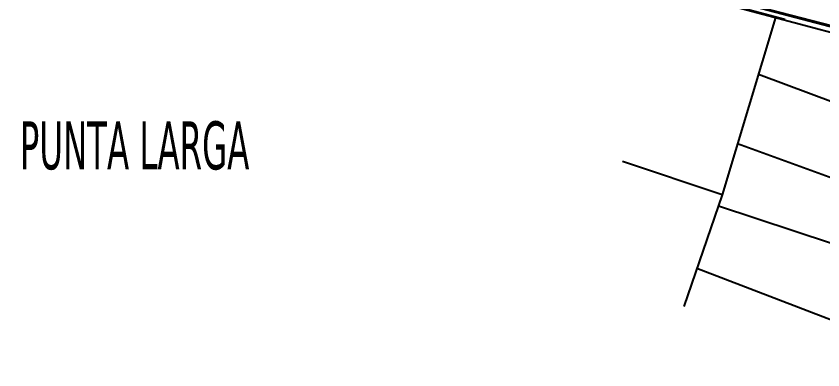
# Model space of a CAD drawing. Header units: metres. Extents: x 2 to 659295185, y -28 to 1124222152.
# Drawn here: x 653823 to 655167, y 1122480 to 1123070 of the extents above; entities that cross this region are included whole.
import ezdxf

# ---------------------------------------------------------------- set-up
doc = ezdxf.new("R2010")
doc.units = ezdxf.units.M
doc.header["$MEASUREMENT"] = 0
doc.layers.add('MANZANA', color=30, linetype='CONTINUOUS')
doc.layers.add('TEXTOS', color=7, linetype='CONTINUOUS')
doc.styles.get("Standard").update_dxf_attribs({"font": 'tahoma.ttf'})

msp = doc.modelspace()

# ---------------------------------------------------------------- linework, layer by layer
at = {"layer": 'MANZANA', "lineweight": -3}
msp.add_line((656566, 1122688), (653627, 1123461), dxfattribs=at)
at = {"layer": 'MANZANA', "color": 40, "true_color": 0xf8d731}
msp.add_lwpolyline([(655104.0934, 1123064.4153), (654993.579, 1123094.0714), (654826.2083, 1123144.1582)], dxfattribs=at)
at = {"layer": 'MANZANA'}
for points in [[(654927.2005, 1123121.0448), (655267.4121, 1123032.3689), (655629.0163, 1122937.1373), (656003.0421, 1122837.7651), (656111.0403, 1122807.7464), (656275.6255, 1122769.1017), (656439.3695, 1122727.3103)], [(654927.2005, 1123121.0448), (655267.4121, 1123032.3689), (655629.0163, 1122937.1373), (656003.0421, 1122837.7651), (656111.0403, 1122807.7464), (656275.6255, 1122769.1017), (656439.3695, 1122727.3103)], [(656711.7588, 1122687.3267), (656681.7401, 1122691.8122), (656623.083, 1122689.0519), (656558.215, 1122678.7006), (656451.942, 1122706.9941), (656232.8402, 1122767.0314), (656063.7695, 1122809.4716), (655876.0666, 1122859.1577), (655537.9252, 1122950.2489), (655215.6558, 1123033.7491), (654927.2005, 1123110.6935)], [(656711.7588, 1122687.3267), (656681.7401, 1122691.8122), (656623.083, 1122689.0519), (656558.215, 1122678.7006), (656451.942, 1122706.9941), (656232.8402, 1122767.0314), (656063.7695, 1122809.4716), (655876.0666, 1122859.1577), (655537.9252, 1122950.2489), (655215.6558, 1123033.7491), (654927.2005, 1123110.6935)], [(655088.2304, 1123067.7393), (654999.7162, 1122772.2578), (654833.5078, 1122827.8953)], [(655088.2304, 1123067.7393), (654999.7162, 1122772.2578), (654833.5078, 1122827.8953)], [(655059.9758, 1122973.4184), (655490.1843, 1122812.9738)], [(655059.9758, 1122973.4184), (655490.1843, 1122812.9738)], [(655025.3259, 1122857.7488), (655459.0553, 1122699.941)], [(655025.3259, 1122857.7488), (655459.0553, 1122699.941)], [(654999.7162, 1122772.2578), (654935.6274, 1122586.3296)], [(654999.7162, 1122772.2578), (654935.6274, 1122586.3296)], [(654993.4016, 1122753.9384), (655433.7946, 1122608.2167)], [(654993.4016, 1122753.9384), (655433.7946, 1122608.2167)], [(654957.5342, 1122649.8834), (655398.6001, 1122480.4217)], [(654957.5342, 1122649.8834), (655398.6001, 1122480.4217)]]:
    msp.add_lwpolyline(points, dxfattribs=at)

# ---------------------------------------------------------------- texts
at = {"layer": 'TEXTOS', "color": 0, "width": 0.571429}
msp.add_text('PUNTA LARGA', height=80, dxfattribs=at).set_placement((653829.4938, 1122814.8543))

doc.saveas('drawing.dxf')
